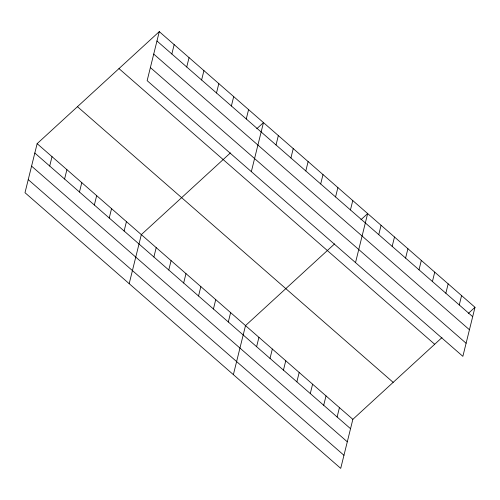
<?xml version="1.0" encoding="UTF-8"?>
<svg xmlns="http://www.w3.org/2000/svg" width="500" height="500" viewBox="0 0 500 500"><rect width="100%" height="100%" fill="white"/><g stroke="black" fill="none" stroke-linecap="round" stroke-linejoin="round"><path stroke-width="0.75" d="M159.281 31.625L147.144 80.662L462.863 356.337L475 307.3L159.281 31.625L37.138 143.663L25 192.7L340.719 468.375L352.856 419.338L441.969 337.594M49.7 166.031L52.019 156.656M64.588 179.025L66.906 169.656M79.469 192.025L81.788 182.65M94.35 205.019L96.669 195.644M109.237 218.012L111.556 208.644M124.119 231.012L126.438 221.637M171.844 53.994L174.163 44.619M129.188 283.675L141.325 234.631L230.438 152.894M186.731 66.988L189.05 57.619M153.887 257L156.206 247.631M201.612 79.987L203.931 70.612M168.769 270L171.094 260.625M216.5 92.981L218.819 83.606M183.656 282.994L185.975 273.625M231.381 105.975L233.7 96.606M198.538 295.994L200.856 286.619M246.262 118.975L248.588 109.6M213.425 308.988L215.744 299.613M251.331 171.637L263.469 122.594L256.75 128.756M228.306 321.981L230.625 312.613M276.031 144.963L278.35 135.594M233.375 374.65L245.512 325.606L334.625 243.863M290.919 157.963L293.238 148.588M256.606 346.694L258.931 337.325M305.8 170.956L308.119 161.588M270.025 358.413L272.344 349.038M320.688 183.956L323.006 174.581M283.444 370.125L285.763 360.756M335.569 196.95L337.887 187.575M296.863 381.844L299.181 372.469M350.45 209.944L352.769 200.575M310.281 393.562L312.6 384.188M355.519 262.606L367.656 213.569L360.938 219.731M323.7 405.275L326.019 395.906M378.756 234.656L381.075 225.287M337.119 416.994L339.438 407.619M392.175 246.375L394.494 237M405.588 258.087L407.912 248.719M419.006 269.806L421.325 260.431M432.425 281.525L434.744 272.15M445.844 293.238L448.162 283.863M459.263 304.956L461.581 295.581M468.281 313.463L475 307.3M156.962 40.994L472.681 316.669M153.725 54.088L469.444 329.762M150.387 67.575L466.106 343.25M118.975 68.594L434.694 344.269M77.444 106.688L393.162 382.362M37.138 143.663L352.856 419.338M34.819 153.038L350.538 428.706M31.575 166.125L347.294 441.8M28.238 179.613L343.956 455.288"/></g></svg>
